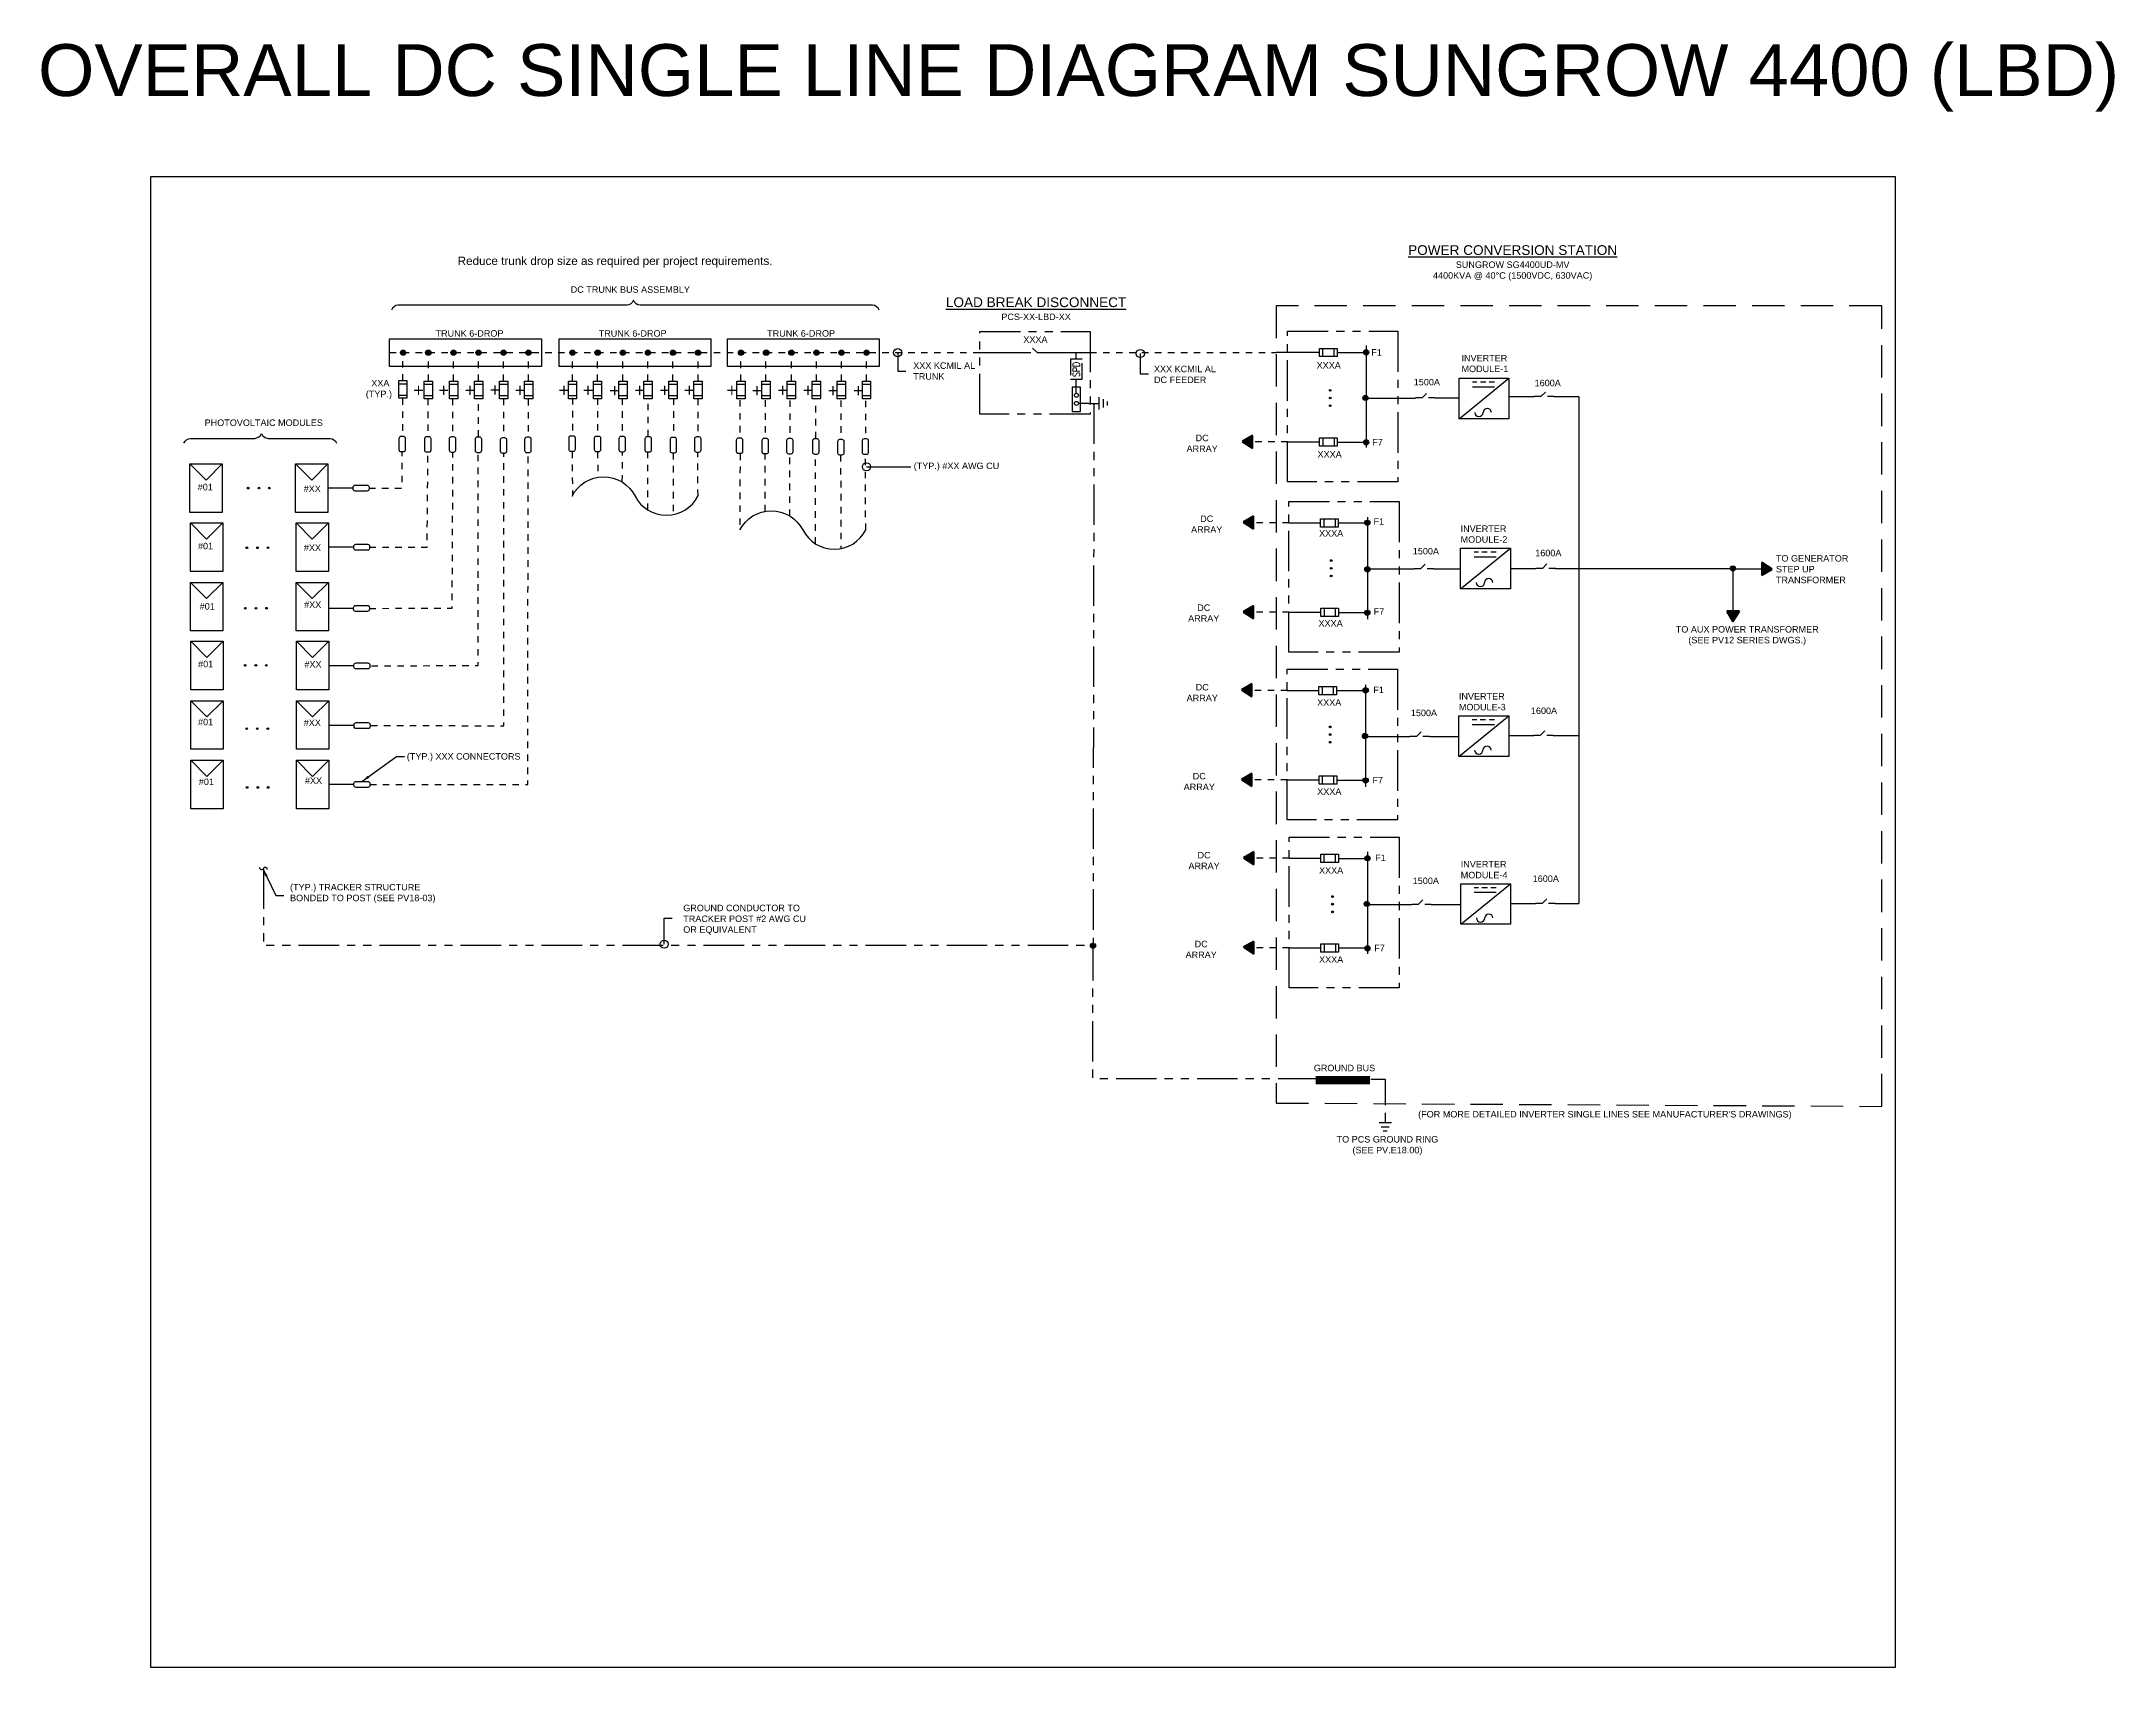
# Model space of a CAD drawing. Header units: feet. Extents: x -18 to 369, y -48 to 98.
# Drawn here: x 200.64 to 232.62, y 35.7 to 60.8 of the extents above; entities that cross this region are included whole.
import ezdxf

# ---------------------------------------------------------------- set-up
doc = ezdxf.new("R2010")
doc.units = ezdxf.units.FT
doc.header["$MEASUREMENT"] = 0
for name, pattern in [('DASHED', [0.75, 0.5, -0.25]), ('DASHED2', [0.375, 0.25, -0.125]), ('HIDDEN', [0.375, 0.25, -0.125]), ('HIDDEN4', [0.0935, 0.0625, -0.031]), ('PHANTOM2', [1.25, 0.625, -0.125, 0.125, -0.125, 0.125, -0.125])]:
    doc.linetypes.add(name, pattern=pattern)
for name, color, linetype in [('E-1LIN', 4, 'Continuous'), ('E-CABL', 133, 'HIDDEN4'), ('E-ELEC-BRDR', 171, 'DASHED2'), ('E-HARN-COMP', 8, 'Continuous'), ('E-HVMV-EQUP', 91, 'Continuous'), ('E-LV-BUS', 32, 'Continuous'), ('E-LV-EQUP', 211, 'Continuous'), ('E-PROD-COND-06F', 4, 'Continuous'), ('E-TEXT', 7, 'Continuous'), ('G-ANNO-TEXT', 1, 'Continuous')]:
    doc.layers.add(name, color=color, linetype=linetype)
doc.layers.add('G-NPLT', color=67, linetype='Continuous', plot=False)
doc.layers.add('G-TABL', color=7, linetype='Continuous', lineweight=40)
doc.layers.add('PV-PCS BOUNDARY', color=224, linetype='DASHED2', lineweight=90)
doc.styles.add('FSLR_Notes', font='Simplex.shx', dxfattribs={"width": 0.8, "height": 0.109375})
doc.styles.add('NEI-A', font='arial.ttf')
doc.styles.add('T10', font='romans.shx', dxfattribs={"height": 0.1})
doc.dimstyles.new('NEI-A', dxfattribs={"dimtxt": 0.1, "dimasz": 0.125, "dimexe": 0.0625, "dimexo": 0.0625, "dimgap": 0.0625, "dimtad": 0, "dimtih": 1, "dimtoh": 1, "dimdec": 4, "dimzin": 3, "dimdsep": 46, "dimlunit": 4, "dimtxsty": 'NEI-A', "dimcen": 0, "dimadec": 0, "dimazin": 0, "dimtfac": 0.75, "dimtdec": 4, "dimtofl": 0, "dimtmove": 0, "dimatfit": 3, "dimfxl": 1, "dimfrac": 1, "dimtolj": 1, "dimtzin": 0, "dimarcsym": 0})

# ---------------------------------------------------------------- blocks, each defined once
blk = doc.blocks.new('*U20')
at = {"layer": 'Defpoints', "color": 2}
for p, q in [((-0.137, 0.114), (-0.137, 0.114)), ((-0.137, -0.114), (-0.137, -0.114))]:
    blk.add_line(p, q, dxfattribs=at)
at = {"layer": 'E-HVMV-EQUP', "color": 0}
for p, q in [((-0.223, -0.064), (-0.223, 0.064)), ((-0.05, -0.064), (-0.05, 0.064))]:
    blk.add_line(p, q, dxfattribs=at)
blk.add_lwpolyline([(0, 0.064), (0, -0.064), (-0.273, -0.064), (-0.273, 0.064)], close=True, dxfattribs=at)
blk = doc.blocks.new('03')
at = {"linetype": 'Continuous'}
h = blk.add_hatch(color=256, dxfattribs=at)
h.dxf.hatch_style = 1
h.paths.add_polyline_path([(-0.04, 0, 1), (0.04, 0, 1)])
blk.add_circle((0, 0), 0.04, dxfattribs=at)
blk = doc.blocks.new('end break')
for centre, major_axis in [((0.016, 0.06), (-0.0162, -0.0604)), ((-0.016, -0.06), (0.0162, 0.0604))]:
    blk.add_ellipse(centre, major_axis=major_axis, ratio=0.75, start_param=3.141593, end_param=6.283185)
blk = doc.blocks.new('3-LINE - CONTINUATION SYMBOL')
at = {"layer": 'E-HVMV-EQUP', "color": 0}
blk.add_lwpolyline([(-0.1082, 0, -0.611301), (0, 0, 0.611301), (0.1082, 0)], format="xyb", dxfattribs=at)
blk = doc.blocks.new('1-LINE - FUSE')
at = {"layer": 'Defpoints', "color": 2}
for p, q in [((-0.114, 0.137), (-0.114, 0.137)), ((0.114, 0.137), (0.114, 0.137))]:
    blk.add_line(p, q, dxfattribs=at)
at = {"layer": 'E-HVMV-EQUP', "color": 0}
for p, q in [((-0.064, 0.223), (0.064, 0.223)), ((-0.064, 0.05), (0.064, 0.05))]:
    blk.add_line(p, q, dxfattribs=at)
blk.add_lwpolyline([(0.064, 0), (-0.064, 0), (-0.064, 0.273), (0.064, 0.273)], close=True, dxfattribs=at)
blk = doc.blocks.new('E-005')
blk.add_line((-0.384, 0), (0.384, 0.625))
blk.add_lwpolyline([(0.384, 0), (-0.384, 0), (-0.384, 0.625), (0.384, 0.625)], close=True)
at = {"layer": 'E-TEXT'}
for p, q in [((-0.108, 0.564), (-0.177, 0.564)), ((0.163, 0.488), (-0.177, 0.488)), ((0.028, 0.564), (-0.056, 0.564)), ((0.163, 0.564), (0.082, 0.564))]:
    blk.add_line(p, q, dxfattribs=at)
for centre, start, end in [((-0.078, 0.098), 180, 0), ((0.05, 0.093), 4.1036, 175.8964)]:
    blk.add_arc(centre, 0.0642, start, end, dxfattribs=at)
blk = doc.blocks.new('E-015')
for p, q in [((0, 0), (0, -0.15625)), ((-0.09375, -0.15625), (0.09375, -0.15625)), ((-0.0625, -0.21875), (0.0625, -0.21875)), ((-0.03125, -0.28125), (0.03125, -0.28125))]:
    blk.add_line(p, q)
blk = doc.blocks.new('ARROW')
h = blk.add_hatch()
h.set_pattern_fill('ANSI31', color=256)
h.paths.add_polyline_path([(0, 0), (-0.074, -0.114), (0.066, -0.114)])
h = blk.add_hatch(color=256)
h.dxf.hatch_style = 1
h.paths.add_polyline_path([(0, 0), (-0.074, -0.114), (0.066, -0.114)])
blk.add_lwpolyline([(0, 0), (-0.074, -0.114), (0.066, -0.114), (0, 0)], close=True)
blk = doc.blocks.new('1LIN-DISCONNECT')
at = {"color": 4, "linetype": 'Continuous'}
for points in [[(0, 0), (0, -0.1)], [(0.071, -0.129), (0, -0.2), (0, -0.3)]]:
    blk.add_lwpolyline(points, dxfattribs=at)

msp = doc.modelspace()

# ---------------------------------------------------------------- hatches: boundary and pattern name
at = {"layer": 'E-PROD-COND-06F'}
for points in [[(220.523, 55.403, -1), (220.523, 55.429, -1)], [(220.523, 55.285, -1), (220.523, 55.311, -1)], [(220.523, 55.166, -1), (220.523, 55.192, -1)], [(203.818, 53.907, -1), (203.844, 53.907, -1)], [(203.982, 53.907, -1), (204.009, 53.907, -1)], [(204.144, 53.907, -1), (204.17, 53.907, -1)], [(203.796, 52.986, -1), (203.822, 52.986, -1)], [(203.961, 52.986, -1), (203.987, 52.986, -1)], [(204.122, 52.986, -1), (204.148, 52.986, -1)], [(220.538, 52.776, -1), (220.538, 52.802, -1)], [(220.538, 52.657, -1), (220.538, 52.683, -1)], [(220.538, 52.538, -1), (220.538, 52.565, -1)], [(203.773, 52.053, -1), (203.8, 52.053, -1)], [(203.938, 52.053, -1), (203.964, 52.053, -1)], [(204.099, 52.053, -1), (204.126, 52.053, -1)], [(203.77, 51.172, -1), (203.796, 51.172, -1)], [(203.934, 51.172, -1), (203.961, 51.172, -1)], [(204.096, 51.172, -1), (204.122, 51.172, -1)], [(220.523, 50.209, -1), (220.523, 50.235, -1)], [(203.794, 50.194, -1), (203.82, 50.194, -1)], [(203.959, 50.194, -1), (203.985, 50.194, -1)], [(204.12, 50.194, -1), (204.146, 50.194, -1)], [(220.523, 50.09, -1), (220.523, 50.117, -1)], [(220.523, 49.972, -1), (220.523, 49.998, -1)], [(203.8, 49.288, -1), (203.826, 49.288, -1)], [(203.964, 49.288, -1), (203.991, 49.288, -1)], [(204.126, 49.288, -1), (204.152, 49.288, -1)], [(220.558, 47.591, -1), (220.558, 47.617, -1)], [(220.558, 47.472, -1), (220.558, 47.499, -1)], [(220.558, 47.354, -1), (220.558, 47.38, -1)]]:
    msp.add_hatch(color=7, dxfattribs=at).paths.add_polyline_path(points)

# ---------------------------------------------------------------- linework, layer by layer
for points in [[(202.328, 58.715), (229.237, 58.715), (229.237, 35.704), (202.328, 35.704)], [(216.669, 55.091), (216.669, 55.466), (216.544, 55.466), (216.544, 55.091)]]:
    msp.add_lwpolyline(points, close=True)
for centre in [(216.608, 55.34), (216.608, 55.215)]:
    msp.add_circle(centre, 0.0312)
at = {"layer": 'E-1LIN', "linetype": 'HIDDEN', "flags": 128}
for points in [[(216.606, 55.899), (216.606, 55.998)], [(216.606, 55.372), (216.606, 55.588)], [(216.799, 55.215), (216.64, 55.215)]]:
    msp.add_lwpolyline(points, dxfattribs=at)
at = {"layer": 'E-1LIN', "linetype": 'HIDDEN'}
msp.add_lwpolyline([(216.518, 55.899), (216.518, 55.588), (216.695, 55.588), (216.695, 55.899)], close=True, dxfattribs=at)
at = {"layer": 'E-CABL', "flags": 128}
for points in [[(206.012, 55.998), (215.118, 55.998)], [(206.216, 55.567), (206.216, 56.005)], [(206.611, 55.56), (206.611, 55.998)], [(206.998, 55.56), (206.998, 55.998)], [(206.998, 55.56), (206.998, 55.998)], [(207.384, 55.56), (207.384, 55.998)], [(207.77, 55.56), (207.77, 55.998)], [(208.156, 55.56), (208.156, 55.998)], [(208.833, 55.56), (208.833, 55.998)], [(209.219, 55.56), (209.219, 55.998)], [(209.219, 55.56), (209.219, 55.998)], [(209.611, 55.56), (209.611, 55.998)], [(209.611, 55.56), (209.611, 55.998)], [(209.997, 55.56), (209.997, 55.998)], [(210.383, 55.56), (210.383, 55.998)], [(210.77, 55.56), (210.77, 55.998)], [(211.432, 55.56), (211.432, 55.998)], [(211.818, 55.56), (211.818, 55.998)], [(211.818, 55.56), (211.818, 55.998)], [(212.21, 55.56), (212.21, 55.998)], [(212.21, 55.56), (212.21, 55.998)], [(212.596, 55.56), (212.596, 55.998)], [(212.982, 55.56), (212.982, 55.998)], [(213.369, 55.56), (213.369, 55.998)], [(216.819, 55.998), (219.683, 56.001)], [(206.212, 55.292), (206.212, 54.708)], [(206.601, 55.289), (206.601, 54.705)], [(206.98, 55.286), (206.98, 54.703)], [(207.384, 54.701), (207.384, 55.286)], [(207.77, 55.286), (207.77, 54.688)], [(208.15, 55.28), (208.15, 54.697)], [(208.831, 55.298), (208.831, 54.714)], [(209.221, 55.295), (209.221, 54.711)], [(209.599, 55.293), (209.599, 54.709)], [(210.003, 54.708), (210.003, 55.293)], [(210.389, 55.293), (210.389, 54.694)], [(210.769, 55.287), (210.769, 54.703)], [(211.416, 55.266), (211.416, 54.682)], [(211.806, 55.263), (211.806, 54.679)], [(212.185, 55.261), (212.185, 54.677)], [(212.588, 54.676), (212.588, 55.261)], [(212.975, 55.261), (212.974, 54.662)], [(213.354, 55.255), (213.354, 54.671)], [(205.694, 53.908), (206.203, 53.908), (206.203, 54.465)], [(205.7, 52.996), (206.591, 52.996), (206.603, 54.456)], [(205.701, 52.051), (206.977, 52.055), (206.989, 54.456)], [(205.707, 49.333), (208.145, 49.332), (208.148, 54.456)], [(205.724, 50.245), (207.772, 50.239), (207.774, 54.455)], [(205.732, 51.164), (207.379, 51.17), (207.379, 54.456)], [(208.826, 54.471), (208.833, 53.785)], [(209.22, 54.467), (209.224, 54.074)], [(209.602, 54.009), (209.603, 54.462)], [(209.997, 53.568), (209.997, 54.46)], [(210.384, 54.449), (210.384, 53.494)], [(210.77, 53.785), (210.765, 54.458)], [(211.418, 54.439), (211.415, 53.261)], [(211.805, 53.549), (211.806, 54.434)], [(212.187, 53.478), (212.188, 54.43)], [(212.583, 53.05), (212.583, 54.428)], [(212.969, 54.417), (212.974, 52.974)], [(213.357, 53.261), (213.351, 54.426)], [(219.866, 54.621), (219.293, 54.621)], [(219.885, 53.373), (219.311, 53.373)], [(219.885, 51.991), (219.311, 51.991)], [(219.859, 50.786), (219.285, 50.786)], [(219.859, 49.404), (219.285, 49.404)], [(219.887, 48.195), (219.313, 48.195)], [(219.887, 46.812), (219.313, 46.812)]]:
    msp.add_lwpolyline(points, dxfattribs=at)
at = {"layer": 'E-ELEC-BRDR', "linetype": 'DASHED'}
msp.add_lwpolyline([(229.031, 44.365), (229.031, 56.723), (219.688, 56.723), (219.688, 44.417)], close=True, dxfattribs=at)
at = {"layer": 'E-HARN-COMP'}
for points in [[(206.16, 54.497), (206.16, 54.678, -0.414214), (206.193, 54.71), (206.22, 54.71, -0.414214), (206.253, 54.678), (206.253, 54.497, -0.414214), (206.22, 54.465), (206.193, 54.465, -0.414214)], [(206.555, 54.492), (206.555, 54.673, -0.414214), (206.587, 54.705), (206.615, 54.705, -0.414214), (206.647, 54.673), (206.647, 54.492, -0.414214), (206.615, 54.46), (206.587, 54.46, -0.414214)], [(206.936, 54.49), (206.936, 54.67, -0.414214), (206.968, 54.703), (206.996, 54.703, -0.414214), (207.028, 54.67), (207.028, 54.49, -0.414214), (206.996, 54.458), (206.968, 54.458, -0.414214)], [(207.336, 54.486), (207.336, 54.666, -0.414214), (207.368, 54.699), (207.396, 54.699, -0.414214), (207.428, 54.666), (207.428, 54.486, -0.414214), (207.396, 54.454), (207.368, 54.454, -0.414214)], [(208.1, 54.484), (208.1, 54.664, -0.414214), (208.132, 54.697), (208.16, 54.697, -0.414214), (208.192, 54.664), (208.192, 54.484, -0.414214), (208.16, 54.451), (208.132, 54.451, -0.414214)], [(208.78, 54.503), (208.78, 54.684, -0.414214), (208.812, 54.716), (208.84, 54.716, -0.414214), (208.872, 54.684), (208.872, 54.503, -0.414214), (208.84, 54.471), (208.812, 54.471, -0.414214)], [(209.174, 54.498), (209.174, 54.679, -0.414214), (209.207, 54.711), (209.234, 54.711, -0.414214), (209.267, 54.679), (209.267, 54.498, -0.414214), (209.234, 54.466), (209.207, 54.466, -0.414214)], [(209.555, 54.496), (209.555, 54.677, -0.414214), (209.587, 54.709), (209.615, 54.709, -0.414214), (209.647, 54.677), (209.647, 54.496, -0.414214), (209.615, 54.464), (209.587, 54.464, -0.414214)], [(209.955, 54.492), (209.955, 54.673, -0.414214), (209.987, 54.705), (210.015, 54.705, -0.414214), (210.047, 54.673), (210.047, 54.492, -0.414214), (210.015, 54.46), (209.987, 54.46, -0.414214)], [(210.343, 54.481), (210.343, 54.662, -0.414214), (210.375, 54.694), (210.403, 54.694, -0.414214), (210.435, 54.662), (210.435, 54.481, -0.414214), (210.403, 54.449), (210.375, 54.449, -0.414214)], [(210.719, 54.49), (210.719, 54.671, -0.414214), (210.751, 54.703), (210.779, 54.703, -0.414214), (210.812, 54.671), (210.812, 54.49, -0.414214), (210.779, 54.458), (210.751, 54.458, -0.414214)], [(207.724, 54.475), (207.724, 54.655, -0.414214), (207.756, 54.688), (207.784, 54.688, -0.414214), (207.816, 54.655), (207.816, 54.475, -0.414214), (207.784, 54.442), (207.756, 54.442, -0.414214)], [(211.365, 54.471), (211.365, 54.652, -0.414214), (211.397, 54.684), (211.425, 54.684, -0.414214), (211.457, 54.652), (211.457, 54.471, -0.414214), (211.425, 54.439), (211.397, 54.439, -0.414214)], [(211.76, 54.466), (211.76, 54.647, -0.414214), (211.792, 54.679), (211.82, 54.679, -0.414214), (211.852, 54.647), (211.852, 54.466, -0.414214), (211.82, 54.434), (211.792, 54.434, -0.414214)], [(212.14, 54.464), (212.14, 54.645, -0.414214), (212.172, 54.677), (212.2, 54.677, -0.414214), (212.232, 54.645), (212.232, 54.464, -0.414214), (212.2, 54.432), (212.172, 54.432, -0.414214)], [(212.54, 54.46), (212.54, 54.641, -0.414214), (212.573, 54.673), (212.6, 54.673, -0.414214), (212.633, 54.641), (212.633, 54.46, -0.414214), (212.6, 54.428), (212.573, 54.428, -0.414214)], [(212.928, 54.449), (212.928, 54.63, -0.414214), (212.96, 54.662), (212.988, 54.662, -0.414214), (213.021, 54.63), (213.021, 54.449, -0.414214), (212.988, 54.417), (212.96, 54.417, -0.414214)], [(213.305, 54.458), (213.305, 54.639, -0.414214), (213.337, 54.671), (213.365, 54.671, -0.414214), (213.397, 54.639), (213.397, 54.458, -0.414214), (213.365, 54.426), (213.337, 54.426, -0.414214)], [(205.481, 53.954), (205.662, 53.954, -0.414214), (205.694, 53.921), (205.694, 53.894, -0.414214), (205.662, 53.861), (205.481, 53.861, -0.414214), (205.449, 53.894), (205.449, 53.921, -0.414214)], [(205.491, 53.041), (205.672, 53.041, -0.414214), (205.704, 53.009), (205.704, 52.981, -0.414214), (205.672, 52.949), (205.491, 52.949, -0.414214), (205.459, 52.981), (205.459, 53.009, -0.414214)], [(205.488, 52.097), (205.668, 52.097, -0.414214), (205.701, 52.065), (205.701, 52.037, -0.414214), (205.668, 52.005), (205.488, 52.005, -0.414214), (205.456, 52.037), (205.456, 52.065, -0.414214)], [(205.494, 51.21), (205.675, 51.21, -0.414214), (205.707, 51.178), (205.707, 51.15, -0.414214), (205.675, 51.117), (205.494, 51.117, -0.414214), (205.462, 51.15), (205.462, 51.178, -0.414214)], [(205.497, 50.288), (205.678, 50.288, -0.414214), (205.71, 50.256), (205.71, 50.228, -0.414214), (205.678, 50.195), (205.497, 50.195, -0.414214), (205.465, 50.228), (205.465, 50.256, -0.414214)], [(205.494, 49.379), (205.674, 49.379, -0.414214), (205.707, 49.347), (205.707, 49.319, -0.414214), (205.674, 49.287), (205.494, 49.287, -0.414214), (205.461, 49.319), (205.461, 49.347, -0.414214)]]:
    msp.add_lwpolyline(points, format="xyb", close=True, dxfattribs=at)
at = {"layer": 'E-LV-BUS', "flags": 128}
for points in [[(215.118, 55.998), (215.803, 55.998)], [(216.103, 55.998), (216.819, 55.998)], [(219.688, 56.003), (220.355, 56.003)], [(220.628, 56), (221.076, 56)], [(221.079, 56.107), (221.079, 54.533)], [(221.079, 55.297), (221.839, 55.297)], [(222.139, 55.298), (222.511, 55.298)], [(223.279, 55.319), (223.673, 55.319)], [(223.973, 55.319), (224.36, 55.319)], [(224.36, 55.318), (224.36, 52.682)], [(219.866, 54.621), (220.359, 54.621)], [(220.632, 54.618), (221.08, 54.618)], [(221.096, 53.457), (221.096, 51.883)], [(219.885, 53.373), (220.374, 53.373)], [(220.647, 53.371), (221.095, 53.371)], [(221.095, 52.661), (221.818, 52.661)], [(222.118, 52.661), (222.534, 52.661)], [(223.302, 52.666), (223.696, 52.666)], [(223.995, 52.666), (224.359, 52.666)], [(224.359, 52.665), (226.75, 52.665)], [(224.36, 52.682), (224.36, 47.498)], [(226.733, 52.699), (226.733, 51.926)], [(226.737, 52.661), (227.226, 52.661)], [(219.889, 51.991), (220.378, 51.991)], [(220.651, 51.988), (221.099, 51.988)], [(221.069, 50.871), (221.069, 49.297)], [(219.859, 50.786), (220.347, 50.786)], [(220.62, 50.783), (221.069, 50.783)], [(221.049, 50.075), (221.753, 50.075)], [(222.053, 50.075), (222.508, 50.075)], [(223.276, 50.089), (223.663, 50.089)], [(223.963, 50.089), (224.36, 50.089)], [(219.863, 49.404), (220.351, 49.404)], [(220.624, 49.401), (221.073, 49.401)], [(221.096, 48.294), (221.096, 46.72)], [(219.887, 48.195), (220.376, 48.195)], [(220.649, 48.192), (221.097, 48.192)], [(221.077, 47.483), (221.782, 47.483)], [(222.082, 47.483), (222.536, 47.483)], [(223.304, 47.498), (223.692, 47.498)], [(223.992, 47.498), (224.36, 47.498)], [(219.891, 46.812), (220.38, 46.812)], [(220.653, 46.81), (221.101, 46.81)]]:
    msp.add_lwpolyline(points, dxfattribs=at)
at = {"layer": 'E-LV-EQUP', "flags": 128}
for points in [[(206.012, 56.211), (208.353, 56.211), (208.353, 55.785), (206.012, 55.785)], [(208.626, 56.211), (210.966, 56.211), (210.966, 55.785), (208.626, 55.785)], [(211.225, 56.211), (213.565, 56.211), (213.565, 55.785), (211.225, 55.785)]]:
    msp.add_lwpolyline(points, close=True, dxfattribs=at)
at = {"layer": 'E-LV-EQUP', "linetype": 'PHANTOM2', "flags": 128}
for points in [[(216.877, 55.215), (216.864, 46.848), (216.864, 46.848), (204.045, 46.848)], [(204.065, 48.037), (204.065, 46.849)], [(220.343, 44.789), (220.343, 44.789), (216.861, 44.789), (216.864, 46.848)], [(221.149, 44.784), (221.372, 44.784), (221.372, 44.265)]]:
    msp.add_lwpolyline(points, dxfattribs=at)
at = {"layer": 'E-LV-EQUP', "flags": 128}
for points in [[(202.931, 54.282), (203.181, 54.032), (203.431, 54.282), (203.431, 53.532), (202.931, 53.532), (202.931, 54.282), (203.431, 54.282)], [(204.561, 54.282), (204.811, 54.032), (205.061, 54.282), (205.061, 53.532), (204.561, 53.532), (204.561, 54.282), (205.061, 54.282)], [(202.938, 53.371), (203.188, 53.121), (203.438, 53.371), (203.438, 52.621), (202.938, 52.621), (202.938, 53.371), (203.438, 53.371)], [(204.568, 53.371), (204.818, 53.121), (205.068, 53.371), (205.068, 52.621), (204.568, 52.621), (204.568, 53.371), (205.068, 53.371)], [(202.938, 52.452), (203.188, 52.202), (203.438, 52.452), (203.438, 51.702), (202.938, 51.702), (202.938, 52.452), (203.438, 52.452)], [(204.568, 52.452), (204.818, 52.202), (205.068, 52.452), (205.068, 51.702), (204.568, 51.702), (204.568, 52.452), (205.068, 52.452)], [(202.943, 51.545), (203.193, 51.295), (203.443, 51.545), (203.443, 50.795), (202.943, 50.795), (202.943, 51.545), (203.443, 51.545)], [(204.573, 51.545), (204.823, 51.295), (205.073, 51.545), (205.073, 50.795), (204.573, 50.795), (204.573, 51.545), (205.073, 51.545)], [(202.943, 50.626), (203.193, 50.376), (203.443, 50.626), (203.443, 49.876), (202.943, 49.876), (202.943, 50.626), (203.443, 50.626)], [(204.573, 50.626), (204.823, 50.376), (205.073, 50.626), (205.073, 49.876), (204.573, 49.876), (204.573, 50.626), (205.073, 50.626)], [(202.943, 49.707), (203.193, 49.457), (203.443, 49.707), (203.443, 48.957), (202.943, 48.957), (202.943, 49.707), (203.443, 49.707)], [(204.573, 49.707), (204.823, 49.457), (205.073, 49.707), (205.073, 48.957), (204.573, 48.957), (204.573, 49.707), (205.073, 49.707)]]:
    msp.add_lwpolyline(points, dxfattribs=at)
at = {"layer": 'E-PROD-COND-06F'}
for p, q in [((205.446, 53.907), (205.06, 53.907)), ((205.455, 52.994), (205.069, 52.994)), ((205.452, 52.05), (205.066, 52.05)), ((205.459, 51.163), (205.073, 51.163)), ((205.462, 50.241), (205.076, 50.241)), ((205.458, 49.332), (205.072, 49.332))]:
    msp.add_line(p, q, dxfattribs=at)
at = {"layer": 'E-PROD-COND-06F', "color": 8, "linetype": 'PHANTOM2'}
for points in [[(215.118, 56.323), (216.819, 56.323), (216.819, 55.047), (215.118, 55.047)], [(219.866, 56.328), (221.567, 56.328), (221.567, 54.005), (219.866, 54.005)], [(219.885, 53.699), (221.586, 53.699), (221.586, 51.375), (219.885, 51.375)], [(219.859, 51.112), (221.559, 51.112), (221.559, 48.788), (219.859, 48.788)], [(219.887, 48.52), (221.588, 48.52), (221.588, 46.197), (219.887, 46.197)]]:
    msp.add_lwpolyline(points, close=True, dxfattribs=at)
at = {"layer": 'E-PROD-COND-06F', "const_width": 0.13}
msp.add_lwpolyline([(220.298, 44.771), (221.136, 44.771)], dxfattribs=at)
at = {"layer": 'E-PROD-COND-06F', "color": 7}
for centre in [(220.523, 55.416), (220.523, 55.298), (220.523, 55.179), (203.831, 53.907), (203.996, 53.907), (204.157, 53.907), (203.809, 52.986), (203.974, 52.986), (204.135, 52.986), (220.538, 52.789), (220.538, 52.67), (220.538, 52.551), (203.786, 52.053), (203.951, 52.053), (204.113, 52.053), (203.783, 51.172), (203.948, 51.172), (204.109, 51.172), (220.523, 50.222), (203.807, 50.194), (203.972, 50.194), (204.133, 50.194), (220.523, 50.104), (220.523, 49.985), (203.813, 49.288), (203.978, 49.288), (204.139, 49.288), (220.558, 47.604), (220.558, 47.486), (220.558, 47.367)]:
    msp.add_circle(centre, 0.0131, dxfattribs=at)
at = {"layer": 'G-ANNO-TEXT', "flags": 128}
for points in [[(213.565, 56.654, 0.298343), (213.462, 56.73), (209.876, 56.73, -0.298343), (209.773, 56.806, -0.298343), (209.67, 56.73), (206.143, 56.73, 0.298343), (206.04, 56.654)], [(202.839, 54.6, -0.298343), (202.942, 54.675), (203.931, 54.675, 0.298343), (204.034, 54.751, 0.298343), (204.137, 54.675), (205.09, 54.675, -0.298343), (205.192, 54.6)]]:
    msp.add_lwpolyline(points, format="xyb", dxfattribs=at)

# ---------------------------------------------------------------- block references
at = {"xscale": 8.972762316823077, "yscale": 8.972762316823077, "zscale": 8.972762316823077}
for p in [(209.798, 53.785), (212.386, 53.261)]:
    msp.add_blockref('3-LINE - CONTINUATION SYMBOL', p, dxfattribs=at)
at = {"layer": 'E-1LIN', "rotation": 90}
msp.add_blockref('1LIN-DISCONNECT', (215.803, 55.998), dxfattribs=at)
at = {"layer": 'E-1LIN', "xscale": -1}
for name, p, rotation in [('1LIN-DISCONNECT', (222.139, 55.298), 270), ('1LIN-DISCONNECT', (223.973, 55.319), 270), ('E-015', (216.799, 55.215), 90), ('1LIN-DISCONNECT', (222.118, 52.661), 270), ('1LIN-DISCONNECT', (223.996, 52.666), 270), ('1LIN-DISCONNECT', (222.053, 50.075), 270), ('1LIN-DISCONNECT', (223.963, 50.089), 270), ('1LIN-DISCONNECT', (222.082, 47.483), 270), ('1LIN-DISCONNECT', (223.992, 47.498), 270)]:
    msp.add_blockref(name, p, dxfattribs=dict(at, rotation=rotation))
at = {"layer": 'E-1LIN'}
for p in [(222.895, 54.978), (222.918, 52.354), (222.892, 49.767), (222.92, 47.176)]:
    msp.add_blockref('E-005', p, dxfattribs=at)
at = {"layer": 'E-1LIN', "xscale": -1}
msp.add_blockref('E-015', (221.372, 44.265), dxfattribs=at)
at = {"layer": 'E-HVMV-EQUP', "zscale": 2, "rotation": 270}
for p in [(206.22, 55.998), (206.606, 55.998), (206.611, 55.998), (206.998, 55.998), (206.998, 55.998), (207.384, 55.998), (207.77, 55.998), (208.156, 55.998), (208.833, 55.998), (209.219, 55.998), (209.225, 55.998), (209.611, 55.998), (209.611, 55.998), (209.997, 55.998), (210.383, 55.998), (210.77, 55.998), (211.432, 55.998), (211.818, 55.998), (211.824, 55.998), (212.21, 55.998), (212.21, 55.998), (212.596, 55.998), (212.982, 55.998), (213.369, 55.998), (221.076, 56.003), (221.067, 55.299), (221.076, 54.613), (221.095, 53.373), (221.096, 52.653), (226.735, 52.668), (221.095, 51.983), (221.069, 50.786), (221.059, 50.082), (221.069, 49.396), (221.097, 48.195), (221.087, 47.491), (216.863, 46.844), (221.097, 46.805)]:
    msp.add_blockref('03', p, dxfattribs=at)
at = {"layer": 'E-LV-EQUP', "rotation": 270}
for name, p in [('1-LINE - FUSE', (220.355, 56)), ('*U20', (206.216, 55.294)), ('*U20', (206.611, 55.286)), ('*U20', (206.998, 55.286)), ('*U20', (207.384, 55.286)), ('*U20', (207.77, 55.286)), ('*U20', (208.156, 55.286)), ('*U20', (208.833, 55.286)), ('*U20', (209.219, 55.286)), ('*U20', (209.611, 55.286)), ('*U20', (209.997, 55.286)), ('*U20', (210.384, 55.286)), ('*U20', (210.77, 55.286)), ('*U20', (211.431, 55.286)), ('*U20', (211.817, 55.286)), ('*U20', (212.21, 55.286)), ('*U20', (212.596, 55.286)), ('*U20', (212.982, 55.286)), ('*U20', (213.369, 55.286)), ('1-LINE - FUSE', (220.359, 54.618)), ('1-LINE - FUSE', (220.374, 53.371)), ('1-LINE - FUSE', (220.378, 51.988)), ('1-LINE - FUSE', (220.347, 50.783)), ('1-LINE - FUSE', (220.351, 49.401)), ('1-LINE - FUSE', (220.376, 48.192)), ('1-LINE - FUSE', (220.38, 46.81))]:
    msp.add_blockref(name, p, dxfattribs=at)
at = {"layer": 'E-LV-EQUP', "xscale": 0.5000000033, "yscale": 0.5000000033, "zscale": 0.5000000033, "rotation": 90}
msp.add_blockref('end break', (204.065, 48.037), dxfattribs=at)
at = {"layer": 'PV-PCS BOUNDARY', "xscale": 1.39854621569094, "yscale": 1.39854621569094, "zscale": 1.39854621569094}
for p, rotation in [((219.163, 54.628), 89.99999999999999), ((219.182, 53.381), 89.99999999999999), ((227.343, 52.655), 270), ((219.182, 51.998), 89.99999999999999), ((226.735, 51.847), 180), ((219.155, 50.794), 89.99999999999999), ((219.155, 49.411), 89.99999999999999), ((219.184, 48.202), 89.99999999999999), ((219.184, 46.82), 89.99999999999999)]:
    msp.add_blockref('ARROW', p, dxfattribs=dict(at, rotation=rotation))

# ---------------------------------------------------------------- texts
at = {"layer": 'Defpoints', "color": 1, "insert": (216.64, 59.718), "char_height": 0.8, "attachment_point": 8, "style": 'NEI-A'}
msp.add_mtext('OVERALL DC SINGLE LINE DIAGRAM SUNGROW 4400 (LBD)', dxfattribs=at)
at = {"layer": 'G-ANNO-TEXT', "style": 'NEI-A'}
for s, insert, char_height, width, attachment_point in [('{\\LPOWER CONVERSION STATION\\P\\H0.66667x;\\lSUNGROW SG4400UD-MV\\P4400KVA @ 40%%DC (1500VDC, 630VAC)}', (223.337, 57.656), 0.15, 4.41461, 2), ('\\pxql;DC TRUNK BUS ASSEMBLY', (210.738, 56.971), 0.1, 1.93286, 6), ('\\pxt5;TRUNK 6-DROP', (207.768, 56.294), 0.1, 1.14384, 6), ('\\pxql;TRUNK 6-DROP', (210.381, 56.294), 0.1, 1.14384, 6), ('\\pxql;TRUNK 6-DROP', (212.98, 56.294), 0.1, 1.14384, 6), ('\\A1;\\pxqc;XXXA', (215.602, 56.199), 0.1, 0.74552, 4), ('\\A1;F1', (221.157, 56.002), 0.1, 0.67126, 4), ('XXX KCMIL AL^JTRUNK', (214.09, 55.714), 0.1, 0.98111, 4), ('XXX KCMIL AL\\PDC FEEDER', (217.804, 55.662), 0.1, 0.97551, 4), ('\\A1;\\pxqc;XXXA', (220.164, 55.802), 0.1, 0.67126, 4), ('\\A1;INVERTER MODULE-1', (222.548, 55.83), 0.1, 0.70557, 4), ('\\A1;XXA\\P\\pxqc;(TYP.)', (205.729, 55.429), 0.1, 0.23531, 4), ('+', (206.376, 55.52), 0.2, 0.25669, 1), ('+', (206.763, 55.52), 0.2, 0.25669, 1), ('+', (207.171, 55.52), 0.2, 0.25669, 1), ('+', (207.555, 55.524), 0.2, 0.25669, 1), ('+', (207.943, 55.518), 0.2, 0.25669, 1), ('+', (208.619, 55.518), 0.2, 0.25669, 1), ('+', (208.993, 55.518), 0.2, 0.25669, 1), ('+', (209.4, 55.516), 0.2, 0.25669, 1), ('+', (209.789, 55.52), 0.2, 0.25669, 1), ('+', (210.175, 55.519), 0.2, 0.25669, 1), ('+', (210.552, 55.522), 0.2, 0.25669, 1), ('+', (211.21, 55.52), 0.2, 0.25669, 1), ('+', (211.599, 55.516), 0.2, 0.25669, 1), ('+', (211.994, 55.518), 0.2, 0.25669, 1), ('+', (212.384, 55.52), 0.2, 0.25669, 1), ('+', (212.769, 55.516), 0.2, 0.25669, 1), ('+', (213.161, 55.516), 0.2, 0.25669, 1), ('\\A1;\\pxqc;1500A', (221.678, 55.542), 0.1, 0.67126, 4), ('\\A1;\\pxqc;1600A', (223.542, 55.529), 0.1, 0.67126, 4), ('\\pxql;PHOTOVOLTAIC MODULES', (204.976, 54.916), 0.1, 1.81785, 6), ('\\A1;\\pxqc;DC\\PARRAY ', (218.429, 54.598), 0.1, 0.23531, 4), ('\\A1;\\pxqc;XXXA', (220.178, 54.428), 0.1, 0.67126, 4), ('\\A1;F7', (221.17, 54.614), 0.1, 0.67126, 4), ('(TYP.) #XX AWG CU', (214.097, 54.236), 0.1, 1.30925, 4), ('\\A1;\\pxqc;#01 ', (202.939, 53.923), 0.1, 0.45816, 4), ('\\A1;\\pxqc;#XX ', (204.589, 53.897), 0.1, 0.45816, 4), ('\\A1;\\pxqc;DC\\PARRAY ', (218.5, 53.351), 0.1, 0.23531, 4), ('\\A1;F1', (221.191, 53.393), 0.1, 0.67126, 4), ('\\A1;\\pxqc;XXXA', (220.202, 53.209), 0.1, 0.67126, 4), ('\\A1;INVERTER MODULE-2', (222.534, 53.197), 0.1, 0.70557, 4), ('\\A1;\\pxqc;#01 ', (202.943, 53.012), 0.1, 0.45816, 4), ('\\A1;\\pxqc;#XX ', (204.592, 52.987), 0.1, 0.45816, 4), ('\\A1;\\pxqc;1500A', (221.663, 52.933), 0.1, 0.67126, 4), ('\\A1;\\pxqc;1600A', (223.552, 52.905), 0.1, 0.67126, 4), ('\\pxql;TO GENERATOR STEP UP TRANSFORMER', (228.58, 52.656), 0.1, 1.18112, 6), ('\\A1;\\pxqc;#01 ', (202.969, 52.082), 0.1, 0.45816, 4), ('\\A1;\\pxqc;#XX ', (204.596, 52.108), 0.1, 0.45816, 4), ('\\A1;\\pxqc;DC\\PARRAY ', (218.454, 51.979), 0.1, 0.23531, 4), ('\\A1;\\pxqc;XXXA', (220.193, 51.82), 0.1, 0.67126, 4), ('\\A1;F7', (221.193, 52.002), 0.1, 0.67126, 4), ('\\pxqc;TO AUX POWER TRANSFORMER (SEE PV12 SERIES DWGS.)', (228.058, 51.63), 0.1, 2.20346, 6), ('\\A1;\\pxqc;#01 ', (202.945, 51.192), 0.1, 0.45816, 4), ('\\A1;\\pxqc;#XX ', (204.6, 51.187), 0.1, 0.45816, 4), ('\\A1;\\pxqc;DC\\PARRAY ', (218.431, 50.751), 0.1, 0.23531, 4), ('\\A1;\\pxqc;XXXA', (220.172, 50.598), 0.1, 0.67126, 4), ('\\A1;F1', (221.188, 50.793), 0.1, 0.67126, 4), ('\\A1;INVERTER MODULE-3', (222.508, 50.61), 0.1, 0.70557, 4), ('\\A1;\\pxqc;#01 ', (202.944, 50.297), 0.1, 0.45816, 4), ('\\A1;\\pxqc;#XX ', (204.59, 50.286), 0.1, 0.45816, 4), ('\\A1;\\pxqc;1500A', (221.633, 50.437), 0.1, 0.67126, 4), ('\\A1;\\pxqc;1600A', (223.485, 50.47), 0.1, 0.67126, 4), ('\\A1;(TYP.) XXX CONNECTORS', (208.031, 49.752), 0.1, 2.14397, 6), ('\\A1;\\pxqc;#01 ', (202.956, 49.374), 0.1, 0.45816, 4), ('\\A1;\\pxqc;#XX ', (204.609, 49.393), 0.1, 0.45816, 4), ('\\A1;\\pxqc;DC\\PARRAY ', (218.385, 49.379), 0.1, 0.23531, 4), ('\\A1;\\pxqc;XXXA', (220.173, 49.223), 0.1, 0.67126, 4), ('\\A1;F7', (221.174, 49.401), 0.1, 0.67126, 4), ('\\A1;\\pxqc;DC\\PARRAY ', (218.459, 48.159), 0.1, 0.23531, 4), ('\\A1;\\pxqc;XXXA', (220.201, 48.007), 0.1, 0.67126, 4), ('\\A1;F1', (221.216, 48.202), 0.1, 0.67126, 4), ('\\A1;INVERTER MODULE-4', (222.536, 48.018), 0.1, 0.70557, 4), ('(TYP.) TRACKER STRUCTURE BONDED TO POST (SEE PV18-03)', (204.476, 47.65), 0.1, 2.53409, 4), ('\\A1;\\pxqc;1500A', (221.662, 47.846), 0.1, 0.67126, 4), ('\\A1;\\pxqc;1600A', (223.513, 47.879), 0.1, 0.67126, 4), ('GROUND CONDUCTOR TO  TRACKER POST #2 AWG CU OR EQUIVALENT', (210.542, 47.247), 0.1, 1.95913, 4), ('\\A1;\\pxqc;DC\\PARRAY ', (218.414, 46.788), 0.1, 0.23531, 4), ('\\A1;F7', (221.202, 46.81), 0.1, 0.67126, 4), ('\\A1;\\pxqc;XXXA', (220.202, 46.632), 0.1, 0.67126, 4), ('\\A1;\\pxqc;GROUND BUS', (220.226, 44.957), 0.1, 1.03381, 4), ('\\A1;\\pxqc;TO PCS GROUND RING \\P(SEE PV.E18.00)', (220.12, 43.759), 0.1, 2.57086, 4)]:
    msp.add_mtext(s, dxfattribs=dict(at, insert=insert, char_height=char_height, width=width, attachment_point=attachment_point))
at = {"layer": 'G-ANNO-TEXT', "char_height": 0.15, "attachment_point": 2, "style": 'NEI-A'}
for s, insert in [('{\\LLOAD BREAK DISCONNECT\\P\\H0.66667x;\\lPCS-XX-LBD-XX}', (215.985, 56.851)), ("{\\H0.66667x;(FOR MORE DETAILED INVERTER SINGLE LINES SEE MANUFACTURER'S DRAWINGS)}", (224.76, 44.294))]:
    msp.add_mtext(s, dxfattribs=dict(at, insert=insert))
at = {"layer": 'G-NPLT', "insert": (207.061, 57.396), "char_height": 0.12902, "attachment_point": 4, "style": 'NEI-A'}
msp.add_mtext_dynamic_manual_height_columns('Reduce trunk drop size as required per project requirements.', width=7.05311, gutter_width=0.706, heights=[2.116], dxfattribs=at)
at = {"layer": 'G-TABL', "insert": (216.552, 55.855), "char_height": 0.1094, "attachment_point": 3, "rotation": 90, "style": 'FSLR_Notes'}
msp.add_mtext_dynamic_manual_height_columns('SPD', width=0.02378, gutter_width=0.547, heights=[0], dxfattribs=at)

# ---------------------------------------------------------------- leaders
at = {"layer": 'G-ANNO-TEXT', "annotation_type": 0, "has_hookline": 1, "hookline_direction": 0}
for points, override, text_width in [([(213.85, 55.998), (213.85, 55.714), (213.975, 55.714)], {"dimgap": 0.046875, "dimtad": 0, "dimtxsty": 'T10', "dimldrblk": 'DotBlank'}, 0.949), ([(217.593, 55.985), (217.593, 55.673), (217.718, 55.673)], {"dimgap": 0.046875, "dimtad": 0, "dimtxsty": 'T10', "dimldrblk": 'DotBlank'}, 0.949), ([(213.369, 54.236), (214.051, 54.236)], {"dimgap": 0.046875, "dimtad": 0, "dimtxsty": 'T10', "dimldrblk": 'DotBlank'}, 1.3), ([(205.584, 49.379), (206.117, 49.763), (206.242, 49.763)], {"dimgap": 0.046875, "dimtad": 0}, 1.738), ([(204.056, 48.034), (204.257, 47.62), (204.382, 47.62)], {"dimgap": 0.046875, "dimtad": 0, "dimtxsty": 'T10'}, 2.228), ([(210.248, 46.868), (210.248, 47.272), (210.373, 47.272)], {"dimgap": 0.046875, "dimtad": 0, "dimtxsty": 'T10', "dimldrblk": 'DotBlank'}, 1.879)]:
    msp.add_leader(points, dimstyle='NEI-A', override=override, dxfattribs=dict(at, text_width=text_width))

doc.saveas('drawing.dxf')
